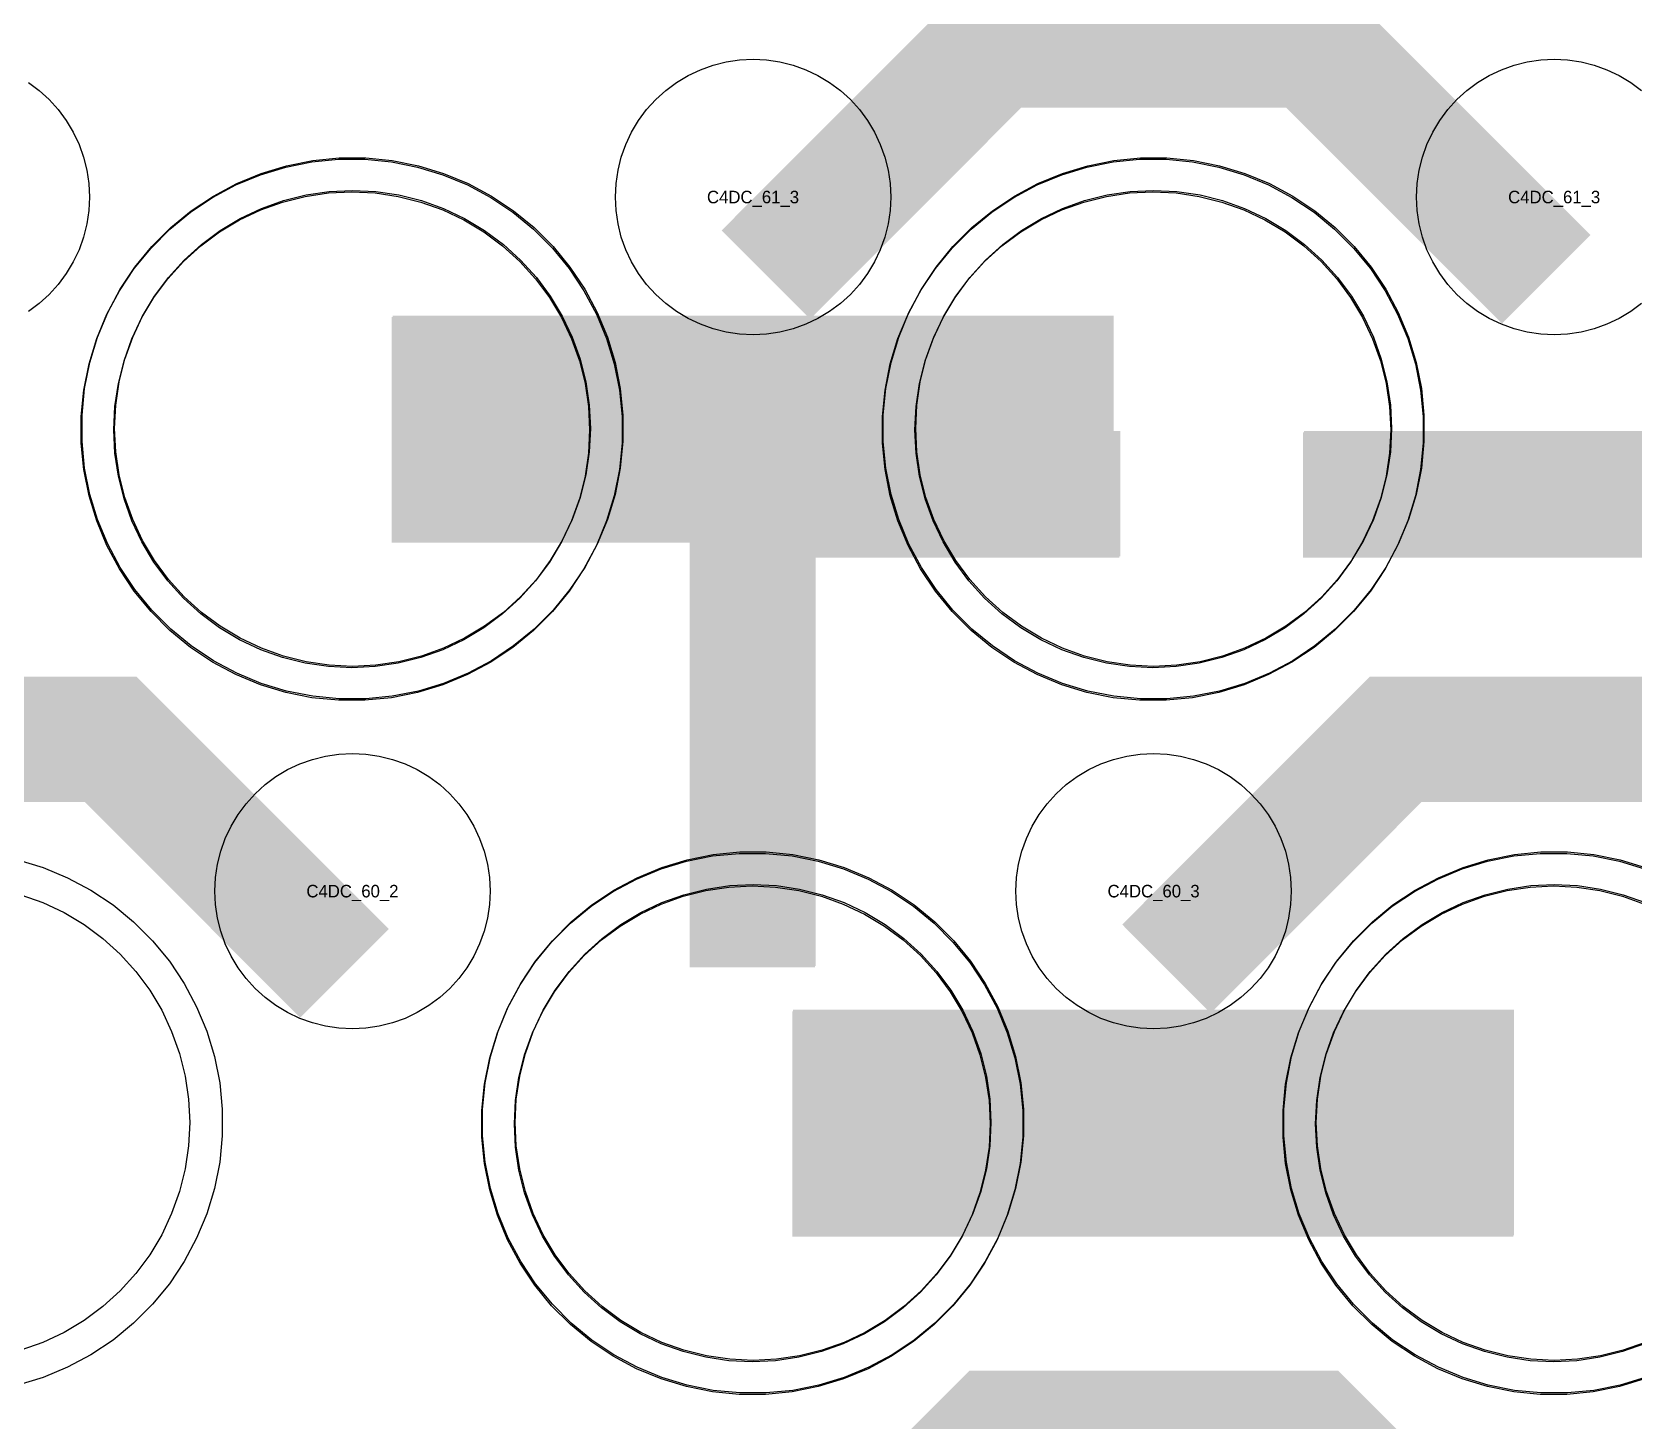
# Model space of a CAD drawing. Extents: x -11880 to 11880, y -14992 to 14992.
# Drawn here: x -11184 to -10864.1, y -6585.3 to -6308 of the extents above; entities that cross this region are included whole.
import ezdxf
from ezdxf.enums import TextEntityAlignment as Align

# ---------------------------------------------------------------- set-up
doc = ezdxf.new("R2010")
doc.units = 0
doc.header["$MEASUREMENT"] = 0
for name, color, linetype in [('GDS_775_DT_237', 138, 'CONTINUOUS'), ('RDL1_FS', 34, 'CONTINUOUS'), ('RDL_BS', 160, 'CONTINUOUS')]:
    doc.layers.add(name, color=color, linetype=linetype)

msp = doc.modelspace()

# ---------------------------------------------------------------- linework, layer by layer
at = {"layer": 'RDL1_FS', "color": 241, "true_color": 0xf7abae}
for points in [[(-11120.149, -6434.946), (-11124.806, -6434.717), (-11129.417, -6434.033), (-11133.94, -6432.901), (-11138.33, -6431.329), (-11142.544, -6429.337), (-11146.544, -6426.939), (-11150.289, -6424.161), (-11153.743, -6421.031), (-11156.873, -6417.577), (-11159.651, -6413.832), (-11162.049, -6409.832), (-11164.041, -6405.618), (-11165.613, -6401.228), (-11166.745, -6396.705), (-11167.429, -6392.094), (-11167.658, -6387.437), (-11167.429, -6382.78), (-11166.745, -6378.169), (-11165.613, -6373.646), (-11164.041, -6369.256), (-11162.049, -6365.042), (-11159.651, -6361.042), (-11156.873, -6357.297), (-11153.743, -6353.843), (-11150.289, -6350.713), (-11146.544, -6347.935), (-11142.544, -6345.537), (-11138.33, -6343.545), (-11133.94, -6341.973), (-11129.417, -6340.841), (-11124.806, -6340.157), (-11120.149, -6339.928), (-11115.492, -6340.157), (-11110.881, -6340.841), (-11106.358, -6341.973), (-11101.968, -6343.545), (-11097.754, -6345.537), (-11093.754, -6347.935), (-11090.009, -6350.713), (-11086.555, -6353.843), (-11083.425, -6357.297), (-11080.647, -6361.042), (-11078.249, -6365.042), (-11076.257, -6369.256), (-11074.685, -6373.646), (-11073.553, -6378.169), (-11072.869, -6382.78), (-11072.64, -6387.437), (-11072.869, -6392.094), (-11073.553, -6396.705), (-11074.685, -6401.228), (-11076.257, -6405.618), (-11078.249, -6409.832), (-11080.647, -6413.832), (-11083.425, -6417.577), (-11086.555, -6421.031), (-11090.009, -6424.161), (-11093.754, -6426.939), (-11097.754, -6429.337), (-11101.968, -6431.329), (-11106.358, -6432.901), (-11110.881, -6434.033), (-11115.492, -6434.717)], [(-10960.149, -6434.946), (-10964.806, -6434.717), (-10969.417, -6434.033), (-10973.94, -6432.901), (-10978.33, -6431.329), (-10982.544, -6429.337), (-10986.544, -6426.939), (-10990.289, -6424.161), (-10993.743, -6421.031), (-10996.873, -6417.577), (-10999.651, -6413.832), (-11002.049, -6409.832), (-11004.041, -6405.618), (-11005.613, -6401.228), (-11006.745, -6396.705), (-11007.429, -6392.094), (-11007.658, -6387.437), (-11007.429, -6382.78), (-11006.745, -6378.169), (-11005.613, -6373.646), (-11004.041, -6369.256), (-11002.049, -6365.042), (-10999.651, -6361.042), (-10996.873, -6357.297), (-10993.743, -6353.843), (-10990.289, -6350.713), (-10986.544, -6347.935), (-10982.544, -6345.537), (-10978.33, -6343.545), (-10973.94, -6341.973), (-10969.417, -6340.841), (-10964.806, -6340.157), (-10960.149, -6339.928), (-10955.492, -6340.157), (-10950.881, -6340.841), (-10946.358, -6341.973), (-10941.968, -6343.545), (-10937.754, -6345.537), (-10933.754, -6347.935), (-10930.009, -6350.713), (-10926.555, -6353.843), (-10923.425, -6357.297), (-10920.647, -6361.042), (-10918.249, -6365.042), (-10916.257, -6369.256), (-10914.685, -6373.646), (-10913.553, -6378.169), (-10912.869, -6382.78), (-10912.64, -6387.437), (-10912.869, -6392.094), (-10913.553, -6396.705), (-10914.685, -6401.228), (-10916.257, -6405.618), (-10918.249, -6409.832), (-10920.647, -6413.832), (-10923.425, -6417.577), (-10926.555, -6421.031), (-10930.009, -6424.161), (-10933.754, -6426.939), (-10937.754, -6429.337), (-10941.968, -6431.329), (-10946.358, -6432.901), (-10950.881, -6434.033), (-10955.492, -6434.717)], [(-11040.149, -6573.511), (-11044.806, -6573.282), (-11049.417, -6572.598), (-11053.94, -6571.466), (-11058.33, -6569.894), (-11062.544, -6567.902), (-11066.544, -6565.504), (-11070.289, -6562.726), (-11073.743, -6559.596), (-11076.873, -6556.142), (-11079.651, -6552.397), (-11082.049, -6548.397), (-11084.041, -6544.183), (-11085.613, -6539.793), (-11086.745, -6535.27), (-11087.429, -6530.659), (-11087.658, -6526.002), (-11087.429, -6521.345), (-11086.745, -6516.734), (-11085.613, -6512.211), (-11084.041, -6507.821), (-11082.049, -6503.607), (-11079.651, -6499.607), (-11076.873, -6495.862), (-11073.743, -6492.408), (-11070.289, -6489.278), (-11066.544, -6486.5), (-11062.544, -6484.102), (-11058.33, -6482.11), (-11053.94, -6480.538), (-11049.417, -6479.406), (-11044.806, -6478.722), (-11040.149, -6478.493), (-11035.492, -6478.722), (-11030.881, -6479.406), (-11026.358, -6480.538), (-11021.968, -6482.11), (-11017.754, -6484.102), (-11013.754, -6486.5), (-11010.009, -6489.278), (-11006.555, -6492.408), (-11003.425, -6495.862), (-11000.647, -6499.607), (-10998.249, -6503.607), (-10996.257, -6507.821), (-10994.685, -6512.211), (-10993.553, -6516.734), (-10992.869, -6521.345), (-10992.64, -6526.002), (-10992.869, -6530.659), (-10993.553, -6535.27), (-10994.685, -6539.793), (-10996.257, -6544.183), (-10998.249, -6548.397), (-11000.647, -6552.397), (-11003.425, -6556.142), (-11006.555, -6559.596), (-11010.009, -6562.726), (-11013.754, -6565.504), (-11017.754, -6567.902), (-11021.968, -6569.894), (-11026.358, -6571.466), (-11030.881, -6572.598), (-11035.492, -6573.282)]]:
    msp.add_lwpolyline(points, close=True, dxfattribs=at)
at = {"layer": 'RDL1_FS'}
for points in [[(-11120, -6434.664), (-11124.657, -6434.435), (-11129.268, -6433.751), (-11133.791, -6432.619), (-11138.181, -6431.047), (-11142.395, -6429.055), (-11146.395, -6426.657), (-11150.14, -6423.879), (-11153.594, -6420.749), (-11156.724, -6417.295), (-11159.502, -6413.55), (-11161.9, -6409.55), (-11163.892, -6405.336), (-11165.464, -6400.946), (-11166.596, -6396.423), (-11167.28, -6391.812), (-11167.509, -6387.155), (-11167.28, -6382.498), (-11166.596, -6377.887), (-11165.464, -6373.364), (-11163.892, -6368.974), (-11161.9, -6364.76), (-11159.502, -6360.76), (-11156.724, -6357.015), (-11153.594, -6353.561), (-11150.14, -6350.431), (-11146.395, -6347.653), (-11142.395, -6345.255), (-11138.181, -6343.263), (-11133.791, -6341.691), (-11129.268, -6340.559), (-11124.657, -6339.875), (-11120, -6339.646), (-11115.343, -6339.875), (-11110.732, -6340.559), (-11106.209, -6341.691), (-11101.819, -6343.263), (-11097.605, -6345.255), (-11093.605, -6347.653), (-11089.86, -6350.431), (-11086.406, -6353.561), (-11083.276, -6357.015), (-11080.498, -6360.76), (-11078.1, -6364.76), (-11076.108, -6368.974), (-11074.536, -6373.364), (-11073.404, -6377.887), (-11072.72, -6382.498), (-11072.491, -6387.155), (-11072.72, -6391.812), (-11073.404, -6396.423), (-11074.536, -6400.946), (-11076.108, -6405.336), (-11078.1, -6409.55), (-11080.498, -6413.55), (-11083.276, -6417.295), (-11086.406, -6420.749), (-11089.86, -6423.879), (-11093.605, -6426.657), (-11097.605, -6429.055), (-11101.819, -6431.047), (-11106.209, -6432.619), (-11110.732, -6433.751), (-11115.343, -6434.435)], [(-10960, -6434.664), (-10964.657, -6434.435), (-10969.268, -6433.751), (-10973.791, -6432.619), (-10978.181, -6431.047), (-10982.395, -6429.055), (-10986.395, -6426.657), (-10990.14, -6423.879), (-10993.594, -6420.749), (-10996.724, -6417.295), (-10999.502, -6413.55), (-11001.9, -6409.55), (-11003.892, -6405.336), (-11005.464, -6400.946), (-11006.596, -6396.423), (-11007.28, -6391.812), (-11007.509, -6387.155), (-11007.28, -6382.498), (-11006.596, -6377.887), (-11005.464, -6373.364), (-11003.892, -6368.974), (-11001.9, -6364.76), (-10999.502, -6360.76), (-10996.724, -6357.015), (-10993.594, -6353.561), (-10990.14, -6350.431), (-10986.395, -6347.653), (-10982.395, -6345.255), (-10978.181, -6343.263), (-10973.791, -6341.691), (-10969.268, -6340.559), (-10964.657, -6339.875), (-10960, -6339.646), (-10955.343, -6339.875), (-10950.732, -6340.559), (-10946.209, -6341.691), (-10941.819, -6343.263), (-10937.605, -6345.255), (-10933.605, -6347.653), (-10929.86, -6350.431), (-10926.406, -6353.561), (-10923.276, -6357.015), (-10920.498, -6360.76), (-10918.1, -6364.76), (-10916.108, -6368.974), (-10914.536, -6373.364), (-10913.404, -6377.887), (-10912.72, -6382.498), (-10912.491, -6387.155), (-10912.72, -6391.812), (-10913.404, -6396.423), (-10914.536, -6400.946), (-10916.108, -6405.336), (-10918.1, -6409.55), (-10920.498, -6413.55), (-10923.276, -6417.295), (-10926.406, -6420.749), (-10929.86, -6423.879), (-10933.605, -6426.657), (-10937.605, -6429.055), (-10941.819, -6431.047), (-10946.209, -6432.619), (-10950.732, -6433.751), (-10955.343, -6434.435)], [(-11040, -6573.229), (-11044.657, -6573), (-11049.268, -6572.316), (-11053.791, -6571.184), (-11058.181, -6569.612), (-11062.395, -6567.62), (-11066.395, -6565.222), (-11070.14, -6562.444), (-11073.594, -6559.314), (-11076.724, -6555.86), (-11079.502, -6552.115), (-11081.9, -6548.115), (-11083.892, -6543.901), (-11085.464, -6539.511), (-11086.596, -6534.988), (-11087.28, -6530.377), (-11087.509, -6525.72), (-11087.28, -6521.063), (-11086.596, -6516.452), (-11085.464, -6511.929), (-11083.892, -6507.539), (-11081.9, -6503.325), (-11079.502, -6499.325), (-11076.724, -6495.58), (-11073.594, -6492.126), (-11070.14, -6488.996), (-11066.395, -6486.218), (-11062.395, -6483.82), (-11058.181, -6481.828), (-11053.791, -6480.256), (-11049.268, -6479.124), (-11044.657, -6478.44), (-11040, -6478.211), (-11035.343, -6478.44), (-11030.732, -6479.124), (-11026.209, -6480.256), (-11021.819, -6481.828), (-11017.605, -6483.82), (-11013.605, -6486.218), (-11009.86, -6488.996), (-11006.406, -6492.126), (-11003.276, -6495.58), (-11000.498, -6499.325), (-10998.1, -6503.325), (-10996.108, -6507.539), (-10994.536, -6511.929), (-10993.404, -6516.452), (-10992.72, -6521.063), (-10992.491, -6525.72), (-10992.72, -6530.377), (-10993.404, -6534.988), (-10994.536, -6539.511), (-10996.108, -6543.901), (-10998.1, -6548.115), (-11000.498, -6552.115), (-11003.276, -6555.86), (-11006.406, -6559.314), (-11009.86, -6562.444), (-11013.605, -6565.222), (-11017.605, -6567.62), (-11021.819, -6569.612), (-11026.209, -6571.184), (-11030.732, -6572.316), (-11035.343, -6573)]]:
    msp.add_lwpolyline(points, close=True, dxfattribs=at)
at = {"layer": 'RDL1_FS', "color": 241, "true_color": 0xf7abae}
for points in [[(-11112.147, -6387.437, 45, 45, 0), (-11040.147, -6387.437, 45, 45, 0)], [(-11040.147, -6387.437, 45, 45, 0), (-10968.147, -6387.437, 45, 45, 0)], [(-11032.147, -6526.002, 45, 45, 0), (-10960.147, -6526.002, 45, 45, 0)], [(-10960.147, -6526.002, 45, 45, 0), (-10888.147, -6526.002, 45, 45, 0)]]:
    msp.add_lwpolyline(points, format="xyseb", dxfattribs=at)
at = {"layer": 'RDL1_FS'}
for points in [[(-11111.998, -6387.155, 45, 45, 0), (-11039.998, -6387.155, 45, 45, 0)], [(-11039.998, -6387.155, 45, 45, 0), (-10967.998, -6387.155, 45, 45, 0)], [(-11031.998, -6525.72, 45, 45, 0), (-10959.998, -6525.72, 45, 45, 0)], [(-10959.998, -6525.72, 45, 45, 0), (-10887.998, -6525.72, 45, 45, 0)]]:
    msp.add_lwpolyline(points, format="xyseb", dxfattribs=at)
for points in [[(-10861.819, -6569.612), (-10866.209, -6571.184), (-10870.732, -6572.316), (-10875.343, -6573), (-10880, -6573.229), (-10884.657, -6573), (-10889.268, -6572.316), (-10893.791, -6571.184), (-10898.181, -6569.612), (-10902.395, -6567.62), (-10906.395, -6565.222), (-10910.14, -6562.444), (-10913.594, -6559.314), (-10916.724, -6555.86), (-10919.502, -6552.115), (-10921.9, -6548.115), (-10923.892, -6543.901), (-10925.464, -6539.511), (-10926.596, -6534.988), (-10927.28, -6530.377), (-10927.509, -6525.72), (-10927.28, -6521.063), (-10926.596, -6516.452), (-10925.464, -6511.929), (-10923.892, -6507.539), (-10921.9, -6503.325), (-10919.502, -6499.325), (-10916.724, -6495.58), (-10913.594, -6492.126), (-10910.14, -6488.996), (-10906.395, -6486.218), (-10902.395, -6483.82), (-10898.181, -6481.828), (-10893.791, -6480.256), (-10889.268, -6479.124), (-10884.657, -6478.44), (-10880, -6478.211), (-10875.343, -6478.44), (-10870.732, -6479.124), (-10866.209, -6480.256), (-10861.819, -6481.828)], [(-11186.209, -6480.256), (-11181.819, -6481.828), (-11177.605, -6483.82), (-11173.605, -6486.218), (-11169.86, -6488.996), (-11166.406, -6492.126), (-11163.276, -6495.58), (-11160.498, -6499.325), (-11158.1, -6503.325), (-11156.108, -6507.539), (-11154.536, -6511.929), (-11153.404, -6516.452), (-11152.72, -6521.063), (-11152.491, -6525.72), (-11152.72, -6530.377), (-11153.404, -6534.988), (-11154.536, -6539.511), (-11156.108, -6543.901), (-11158.1, -6548.115), (-11160.498, -6552.115), (-11163.276, -6555.86), (-11166.406, -6559.314), (-11169.86, -6562.444), (-11173.605, -6565.222), (-11177.605, -6567.62), (-11181.819, -6569.612), (-11186.209, -6571.184)]]:
    msp.add_lwpolyline(points, dxfattribs=at)
at = {"layer": 'RDL1_FS', "color": 241, "true_color": 0xf7abae}
msp.add_lwpolyline([(-10861.968, -6569.894), (-10866.358, -6571.466), (-10870.881, -6572.598), (-10875.492, -6573.282), (-10880.149, -6573.511), (-10884.806, -6573.282), (-10889.417, -6572.598), (-10893.94, -6571.466), (-10898.33, -6569.894), (-10902.544, -6567.902), (-10906.544, -6565.504), (-10910.289, -6562.726), (-10913.743, -6559.596), (-10916.873, -6556.142), (-10919.651, -6552.397), (-10922.049, -6548.397), (-10924.041, -6544.183), (-10925.613, -6539.793), (-10926.745, -6535.27), (-10927.429, -6530.659), (-10927.658, -6526.002), (-10927.429, -6521.345), (-10926.745, -6516.734), (-10925.613, -6512.211), (-10924.041, -6507.821), (-10922.049, -6503.607), (-10919.651, -6499.607), (-10916.873, -6495.862), (-10913.743, -6492.408), (-10910.289, -6489.278), (-10906.544, -6486.5), (-10902.544, -6484.102), (-10898.33, -6482.11), (-10893.94, -6480.538), (-10889.417, -6479.406), (-10884.806, -6478.722), (-10880.149, -6478.493), (-10875.492, -6478.722), (-10870.881, -6479.406), (-10866.358, -6480.538), (-10861.968, -6482.11)], dxfattribs=at)
at = {"layer": 'RDL_BS'}
for points in [[(-11037.438, -6356.469, 25, 25, 0), (-10991.623, -6310.654, 25, 25, 0), (-10958.07, -6310.654, 25, 25, 0)], [(-10881.599, -6357.368, 25, 25, 0), (-10928.313, -6310.654, 25, 25, 0), (-10958.071, -6310.654, 25, 25, 0)], [(-11040, -6494.46, 25, 25, 0), (-11040, -6387.683, 25, 25, 0)], [(-11040, -6494.46, 25, 25, 0), (-11040, -6387.683, 25, 25, 0)], [(-11052.5, -6400.183, 25, 25, 0), (-10987.833, -6400.183, 25, 25, 0)], [(-11052.5, -6400.183, 25, 25, 0), (-10966.667, -6400.183, 25, 25, 0)], [(-10929.984, -6400.168, 25, 25, 0), (-10820.719, -6400.168, 25, 25, 0)], [(-11121.599, -6495.933, 25, 25, 0), (-11168.313, -6449.219, 25, 25, 0), (-11198.071, -6449.219, 25, 25, 0)], [(-10957.438, -6495.034, 25, 25, 0), (-10911.623, -6449.219, 25, 25, 0), (-10878.07, -6449.219, 25, 25, 0)], [(-10801.599, -6495.933, 25, 25, 0), (-10848.313, -6449.219, 25, 25, 0), (-10878.071, -6449.219, 25, 25, 0)], [(-11037.438, -6633.599, 25, 25, 0), (-10991.623, -6587.784, 25, 25, 0), (-10958.07, -6587.784, 25, 25, 0)], [(-10881.599, -6634.498, 25, 25, 0), (-10928.313, -6587.784, 25, 25, 0), (-10958.071, -6587.784, 25, 25, 0)]]:
    msp.add_lwpolyline(points, format="xyseb", dxfattribs=at)
for points in [[(-11040, -6368.461), (-11042.693, -6368.329), (-11045.365, -6367.933), (-11047.984, -6367.276), (-11050.519, -6366.369), (-11052.956, -6365.217), (-11055.28, -6363.824), (-11057.443, -6362.221), (-11059.442, -6360.409), (-11061.254, -6358.41), (-11062.857, -6356.247), (-11064.25, -6353.923), (-11065.402, -6351.486), (-11066.309, -6348.951), (-11066.966, -6346.332), (-11067.362, -6343.66), (-11067.494, -6340.967), (-11067.362, -6338.274), (-11066.966, -6335.602), (-11066.309, -6332.983), (-11065.402, -6330.448), (-11064.25, -6328.011), (-11062.857, -6325.687), (-11061.254, -6323.524), (-11059.442, -6321.525), (-11057.443, -6319.713), (-11055.28, -6318.11), (-11052.956, -6316.717), (-11050.519, -6315.565), (-11047.984, -6314.658), (-11045.365, -6314.001), (-11042.693, -6313.605), (-11040, -6313.473), (-11037.307, -6313.605), (-11034.635, -6314.001), (-11032.016, -6314.658), (-11029.481, -6315.565), (-11027.044, -6316.717), (-11024.72, -6318.11), (-11022.557, -6319.713), (-11020.558, -6321.525), (-11018.746, -6323.524), (-11017.143, -6325.687), (-11015.75, -6328.011), (-11014.598, -6330.448), (-11013.691, -6332.983), (-11013.034, -6335.602), (-11012.638, -6338.274), (-11012.506, -6340.967), (-11012.638, -6343.66), (-11013.034, -6346.332), (-11013.691, -6348.951), (-11014.598, -6351.486), (-11015.75, -6353.923), (-11017.143, -6356.247), (-11018.746, -6358.41), (-11020.558, -6360.409), (-11022.557, -6362.221), (-11024.72, -6363.824), (-11027.044, -6365.217), (-11029.481, -6366.369), (-11032.016, -6367.276), (-11034.635, -6367.933), (-11037.307, -6368.329)], [(-11122.644, -6441.155), (-11127.938, -6440.638), (-11133.165, -6439.592), (-11138.205, -6438.061), (-11143.115, -6436.03), (-11147.777, -6433.538), (-11152.191, -6430.591), (-11156.292, -6427.229), (-11160.074, -6423.447), (-11163.436, -6419.346), (-11166.383, -6414.932), (-11168.875, -6410.27), (-11170.906, -6405.36), (-11172.437, -6400.32), (-11173.483, -6395.093), (-11174, -6389.799), (-11174, -6384.511), (-11173.483, -6379.217), (-11172.437, -6373.99), (-11170.906, -6368.95), (-11168.875, -6364.04), (-11166.383, -6359.378), (-11163.436, -6354.964), (-11160.074, -6350.863), (-11156.292, -6347.081), (-11152.191, -6343.719), (-11147.777, -6340.772), (-11143.115, -6338.28), (-11138.205, -6336.249), (-11133.165, -6334.718), (-11127.938, -6333.672), (-11122.644, -6333.155), (-11117.356, -6333.155), (-11112.062, -6333.672), (-11106.835, -6334.718), (-11101.795, -6336.249), (-11096.885, -6338.28), (-11092.223, -6340.772), (-11087.809, -6343.719), (-11083.708, -6347.081), (-11079.926, -6350.863), (-11076.564, -6354.964), (-11073.617, -6359.378), (-11071.125, -6364.04), (-11069.094, -6368.95), (-11067.563, -6373.99), (-11066.517, -6379.217), (-11066, -6384.511), (-11066, -6389.799), (-11066.517, -6395.093), (-11067.563, -6400.32), (-11069.094, -6405.36), (-11071.125, -6410.27), (-11073.617, -6414.932), (-11076.564, -6419.346), (-11079.926, -6423.447), (-11083.708, -6427.229), (-11087.809, -6430.591), (-11092.223, -6433.538), (-11096.885, -6436.03), (-11101.795, -6438.061), (-11106.835, -6439.592), (-11112.062, -6440.638), (-11117.356, -6441.155)], [(-10962.644, -6441.155), (-10967.938, -6440.638), (-10973.165, -6439.592), (-10978.205, -6438.061), (-10983.115, -6436.03), (-10987.777, -6433.538), (-10992.191, -6430.591), (-10996.292, -6427.229), (-11000.074, -6423.447), (-11003.436, -6419.346), (-11006.383, -6414.932), (-11008.875, -6410.27), (-11010.906, -6405.36), (-11012.437, -6400.32), (-11013.483, -6395.093), (-11014, -6389.799), (-11014, -6384.511), (-11013.483, -6379.217), (-11012.437, -6373.99), (-11010.906, -6368.95), (-11008.875, -6364.04), (-11006.383, -6359.378), (-11003.436, -6354.964), (-11000.074, -6350.863), (-10996.292, -6347.081), (-10992.191, -6343.719), (-10987.777, -6340.772), (-10983.115, -6338.28), (-10978.205, -6336.249), (-10973.165, -6334.718), (-10967.938, -6333.672), (-10962.644, -6333.155), (-10957.356, -6333.155), (-10952.062, -6333.672), (-10946.835, -6334.718), (-10941.795, -6336.249), (-10936.885, -6338.28), (-10932.223, -6340.772), (-10927.809, -6343.719), (-10923.708, -6347.081), (-10919.926, -6350.863), (-10916.564, -6354.964), (-10913.617, -6359.378), (-10911.125, -6364.04), (-10909.094, -6368.95), (-10907.563, -6373.99), (-10906.517, -6379.217), (-10906, -6384.511), (-10906, -6389.799), (-10906.517, -6395.093), (-10907.563, -6400.32), (-10909.094, -6405.36), (-10911.125, -6410.27), (-10913.617, -6414.932), (-10916.564, -6419.346), (-10919.926, -6423.447), (-10923.708, -6427.229), (-10927.809, -6430.591), (-10932.223, -6433.538), (-10936.885, -6436.03), (-10941.795, -6438.061), (-10946.835, -6439.592), (-10952.062, -6440.638), (-10957.356, -6441.155)], [(-11120, -6507.026), (-11122.693, -6506.894), (-11125.365, -6506.498), (-11127.984, -6505.841), (-11130.519, -6504.934), (-11132.956, -6503.782), (-11135.28, -6502.389), (-11137.443, -6500.786), (-11139.442, -6498.974), (-11141.254, -6496.975), (-11142.857, -6494.812), (-11144.25, -6492.488), (-11145.402, -6490.051), (-11146.309, -6487.516), (-11146.966, -6484.897), (-11147.362, -6482.225), (-11147.494, -6479.532), (-11147.362, -6476.839), (-11146.966, -6474.167), (-11146.309, -6471.548), (-11145.402, -6469.013), (-11144.25, -6466.576), (-11142.857, -6464.252), (-11141.254, -6462.089), (-11139.442, -6460.09), (-11137.443, -6458.278), (-11135.28, -6456.675), (-11132.956, -6455.282), (-11130.519, -6454.13), (-11127.984, -6453.223), (-11125.365, -6452.566), (-11122.693, -6452.17), (-11120, -6452.038), (-11117.307, -6452.17), (-11114.635, -6452.566), (-11112.016, -6453.223), (-11109.481, -6454.13), (-11107.044, -6455.282), (-11104.72, -6456.675), (-11102.557, -6458.278), (-11100.558, -6460.09), (-11098.746, -6462.089), (-11097.143, -6464.252), (-11095.75, -6466.576), (-11094.598, -6469.013), (-11093.691, -6471.548), (-11093.034, -6474.167), (-11092.638, -6476.839), (-11092.506, -6479.532), (-11092.638, -6482.225), (-11093.034, -6484.897), (-11093.691, -6487.516), (-11094.598, -6490.051), (-11095.75, -6492.488), (-11097.143, -6494.812), (-11098.746, -6496.975), (-11100.558, -6498.974), (-11102.557, -6500.786), (-11104.72, -6502.389), (-11107.044, -6503.782), (-11109.481, -6504.934), (-11112.016, -6505.841), (-11114.635, -6506.498), (-11117.307, -6506.894)], [(-10960, -6507.026), (-10962.693, -6506.894), (-10965.365, -6506.498), (-10967.984, -6505.841), (-10970.519, -6504.934), (-10972.956, -6503.782), (-10975.28, -6502.389), (-10977.443, -6500.786), (-10979.442, -6498.974), (-10981.254, -6496.975), (-10982.857, -6494.812), (-10984.25, -6492.488), (-10985.402, -6490.051), (-10986.309, -6487.516), (-10986.966, -6484.897), (-10987.362, -6482.225), (-10987.494, -6479.532), (-10987.362, -6476.839), (-10986.966, -6474.167), (-10986.309, -6471.548), (-10985.402, -6469.013), (-10984.25, -6466.576), (-10982.857, -6464.252), (-10981.254, -6462.089), (-10979.442, -6460.09), (-10977.443, -6458.278), (-10975.28, -6456.675), (-10972.956, -6455.282), (-10970.519, -6454.13), (-10967.984, -6453.223), (-10965.365, -6452.566), (-10962.693, -6452.17), (-10960, -6452.038), (-10957.307, -6452.17), (-10954.635, -6452.566), (-10952.016, -6453.223), (-10949.481, -6454.13), (-10947.044, -6455.282), (-10944.72, -6456.675), (-10942.557, -6458.278), (-10940.558, -6460.09), (-10938.746, -6462.089), (-10937.143, -6464.252), (-10935.75, -6466.576), (-10934.598, -6469.013), (-10933.691, -6471.548), (-10933.034, -6474.167), (-10932.638, -6476.839), (-10932.506, -6479.532), (-10932.638, -6482.225), (-10933.034, -6484.897), (-10933.691, -6487.516), (-10934.598, -6490.051), (-10935.75, -6492.488), (-10937.143, -6494.812), (-10938.746, -6496.975), (-10940.558, -6498.974), (-10942.557, -6500.786), (-10944.72, -6502.389), (-10947.044, -6503.782), (-10949.481, -6504.934), (-10952.016, -6505.841), (-10954.635, -6506.498), (-10957.307, -6506.894)], [(-11042.644, -6579.72), (-11047.938, -6579.203), (-11053.165, -6578.157), (-11058.205, -6576.626), (-11063.115, -6574.595), (-11067.777, -6572.103), (-11072.191, -6569.156), (-11076.292, -6565.794), (-11080.074, -6562.012), (-11083.436, -6557.911), (-11086.383, -6553.497), (-11088.875, -6548.835), (-11090.906, -6543.925), (-11092.437, -6538.885), (-11093.483, -6533.658), (-11094, -6528.364), (-11094, -6523.076), (-11093.483, -6517.782), (-11092.437, -6512.555), (-11090.906, -6507.515), (-11088.875, -6502.605), (-11086.383, -6497.943), (-11083.436, -6493.529), (-11080.074, -6489.428), (-11076.292, -6485.646), (-11072.191, -6482.284), (-11067.777, -6479.337), (-11063.115, -6476.845), (-11058.205, -6474.814), (-11053.165, -6473.283), (-11047.938, -6472.237), (-11042.644, -6471.72), (-11037.356, -6471.72), (-11032.062, -6472.237), (-11026.835, -6473.283), (-11021.795, -6474.814), (-11016.885, -6476.845), (-11012.223, -6479.337), (-11007.809, -6482.284), (-11003.708, -6485.646), (-10999.926, -6489.428), (-10996.564, -6493.529), (-10993.617, -6497.943), (-10991.125, -6502.605), (-10989.094, -6507.515), (-10987.563, -6512.555), (-10986.517, -6517.782), (-10986, -6523.076), (-10986, -6528.364), (-10986.517, -6533.658), (-10987.563, -6538.885), (-10989.094, -6543.925), (-10991.125, -6548.835), (-10993.617, -6553.497), (-10996.564, -6557.911), (-10999.926, -6562.012), (-11003.708, -6565.794), (-11007.809, -6569.156), (-11012.223, -6572.103), (-11016.885, -6574.595), (-11021.795, -6576.626), (-11026.835, -6578.157), (-11032.062, -6579.203), (-11037.356, -6579.72)]]:
    msp.add_lwpolyline(points, close=True, dxfattribs=at)
for points in [[(-10862.557, -6362.221), (-10864.72, -6363.824), (-10867.044, -6365.217), (-10869.481, -6366.369), (-10872.016, -6367.276), (-10874.635, -6367.933), (-10877.307, -6368.329), (-10880, -6368.461), (-10882.693, -6368.329), (-10885.365, -6367.933), (-10887.984, -6367.276), (-10890.519, -6366.369), (-10892.956, -6365.217), (-10895.28, -6363.824), (-10897.443, -6362.221), (-10899.442, -6360.409), (-10901.254, -6358.41), (-10902.857, -6356.247), (-10904.25, -6353.923), (-10905.402, -6351.486), (-10906.309, -6348.951), (-10906.966, -6346.332), (-10907.362, -6343.66), (-10907.494, -6340.967), (-10907.362, -6338.274), (-10906.966, -6335.602), (-10906.309, -6332.983), (-10905.402, -6330.448), (-10904.25, -6328.011), (-10902.857, -6325.687), (-10901.254, -6323.524), (-10899.442, -6321.525), (-10897.443, -6319.713), (-10895.28, -6318.11), (-10892.956, -6316.717), (-10890.519, -6315.565), (-10887.984, -6314.658), (-10885.365, -6314.001), (-10882.693, -6313.605), (-10880, -6313.473), (-10877.307, -6313.605), (-10874.635, -6314.001), (-10872.016, -6314.658), (-10869.481, -6315.565), (-10867.044, -6316.717), (-10864.72, -6318.11), (-10862.557, -6319.713)], [(-11184.72, -6318.11), (-11182.557, -6319.713), (-11180.558, -6321.525), (-11178.746, -6323.524), (-11177.143, -6325.687), (-11175.75, -6328.011), (-11174.598, -6330.448), (-11173.691, -6332.983), (-11173.034, -6335.602), (-11172.638, -6338.274), (-11172.506, -6340.967), (-11172.638, -6343.66), (-11173.034, -6346.332), (-11173.691, -6348.951), (-11174.598, -6351.486), (-11175.75, -6353.923), (-11177.143, -6356.247), (-11178.746, -6358.41), (-11180.558, -6360.409), (-11182.557, -6362.221), (-11184.72, -6363.824)], [(-10861.795, -6576.626), (-10866.835, -6578.157), (-10872.062, -6579.203), (-10877.356, -6579.72), (-10882.644, -6579.72), (-10887.938, -6579.203), (-10893.165, -6578.157), (-10898.205, -6576.626), (-10903.115, -6574.595), (-10907.777, -6572.103), (-10912.191, -6569.156), (-10916.292, -6565.794), (-10920.074, -6562.012), (-10923.436, -6557.911), (-10926.383, -6553.497), (-10928.875, -6548.835), (-10930.906, -6543.925), (-10932.437, -6538.885), (-10933.483, -6533.658), (-10934, -6528.364), (-10934, -6523.076), (-10933.483, -6517.782), (-10932.437, -6512.555), (-10930.906, -6507.515), (-10928.875, -6502.605), (-10926.383, -6497.943), (-10923.436, -6493.529), (-10920.074, -6489.428), (-10916.292, -6485.646), (-10912.191, -6482.284), (-10907.777, -6479.337), (-10903.115, -6476.845), (-10898.205, -6474.814), (-10893.165, -6473.283), (-10887.938, -6472.237), (-10882.644, -6471.72), (-10877.356, -6471.72), (-10872.062, -6472.237), (-10866.835, -6473.283), (-10861.795, -6474.814)], [(-11186.835, -6473.283), (-11181.795, -6474.814), (-11176.885, -6476.845), (-11172.223, -6479.337), (-11167.809, -6482.284), (-11163.708, -6485.646), (-11159.926, -6489.428), (-11156.564, -6493.529), (-11153.617, -6497.943), (-11151.125, -6502.605), (-11149.094, -6507.515), (-11147.563, -6512.555), (-11146.517, -6517.782), (-11146, -6523.076), (-11146, -6528.364), (-11146.517, -6533.658), (-11147.563, -6538.885), (-11149.094, -6543.925), (-11151.125, -6548.835), (-11153.617, -6553.497), (-11156.564, -6557.911), (-11159.926, -6562.012), (-11163.708, -6565.794), (-11167.809, -6569.156), (-11172.223, -6572.103), (-11176.885, -6574.595), (-11181.795, -6576.626), (-11186.835, -6578.157)]]:
    msp.add_lwpolyline(points, dxfattribs=at)
at = {"layer": 'RDL_BS', "color": 241, "true_color": 0xf7abae}
for points in [[(-11122.793, -6441.437), (-11128.087, -6440.92), (-11133.314, -6439.874), (-11138.354, -6438.343), (-11143.264, -6436.312), (-11147.926, -6433.82), (-11152.34, -6430.873), (-11156.441, -6427.511), (-11160.223, -6423.729), (-11163.585, -6419.628), (-11166.532, -6415.214), (-11169.024, -6410.552), (-11171.055, -6405.642), (-11172.586, -6400.602), (-11173.632, -6395.375), (-11174.149, -6390.081), (-11174.149, -6384.793), (-11173.632, -6379.499), (-11172.586, -6374.272), (-11171.055, -6369.232), (-11169.024, -6364.322), (-11166.532, -6359.66), (-11163.585, -6355.246), (-11160.223, -6351.145), (-11156.441, -6347.363), (-11152.34, -6344.001), (-11147.926, -6341.054), (-11143.264, -6338.562), (-11138.354, -6336.531), (-11133.314, -6335), (-11128.087, -6333.954), (-11122.793, -6333.437), (-11117.505, -6333.437), (-11112.211, -6333.954), (-11106.984, -6335), (-11101.944, -6336.531), (-11097.034, -6338.562), (-11092.372, -6341.054), (-11087.958, -6344.001), (-11083.857, -6347.363), (-11080.075, -6351.145), (-11076.713, -6355.246), (-11073.766, -6359.66), (-11071.274, -6364.322), (-11069.243, -6369.232), (-11067.712, -6374.272), (-11066.666, -6379.499), (-11066.149, -6384.793), (-11066.149, -6390.081), (-11066.666, -6395.375), (-11067.712, -6400.602), (-11069.243, -6405.642), (-11071.274, -6410.552), (-11073.766, -6415.214), (-11076.713, -6419.628), (-11080.075, -6423.729), (-11083.857, -6427.511), (-11087.958, -6430.873), (-11092.372, -6433.82), (-11097.034, -6436.312), (-11101.944, -6438.343), (-11106.984, -6439.874), (-11112.211, -6440.92), (-11117.505, -6441.437)], [(-10962.793, -6441.437), (-10968.087, -6440.92), (-10973.314, -6439.874), (-10978.354, -6438.343), (-10983.264, -6436.312), (-10987.926, -6433.82), (-10992.34, -6430.873), (-10996.441, -6427.511), (-11000.223, -6423.729), (-11003.585, -6419.628), (-11006.532, -6415.214), (-11009.024, -6410.552), (-11011.055, -6405.642), (-11012.586, -6400.602), (-11013.632, -6395.375), (-11014.149, -6390.081), (-11014.149, -6384.793), (-11013.632, -6379.499), (-11012.586, -6374.272), (-11011.055, -6369.232), (-11009.024, -6364.322), (-11006.532, -6359.66), (-11003.585, -6355.246), (-11000.223, -6351.145), (-10996.441, -6347.363), (-10992.34, -6344.001), (-10987.926, -6341.054), (-10983.264, -6338.562), (-10978.354, -6336.531), (-10973.314, -6335), (-10968.087, -6333.954), (-10962.793, -6333.437), (-10957.505, -6333.437), (-10952.211, -6333.954), (-10946.984, -6335), (-10941.944, -6336.531), (-10937.034, -6338.562), (-10932.372, -6341.054), (-10927.958, -6344.001), (-10923.857, -6347.363), (-10920.075, -6351.145), (-10916.713, -6355.246), (-10913.766, -6359.66), (-10911.274, -6364.322), (-10909.243, -6369.232), (-10907.712, -6374.272), (-10906.666, -6379.499), (-10906.149, -6384.793), (-10906.149, -6390.081), (-10906.666, -6395.375), (-10907.712, -6400.602), (-10909.243, -6405.642), (-10911.274, -6410.552), (-10913.766, -6415.214), (-10916.713, -6419.628), (-10920.075, -6423.729), (-10923.857, -6427.511), (-10927.958, -6430.873), (-10932.372, -6433.82), (-10937.034, -6436.312), (-10941.944, -6438.343), (-10946.984, -6439.874), (-10952.211, -6440.92), (-10957.505, -6441.437)], [(-11042.793, -6580.002), (-11048.087, -6579.485), (-11053.314, -6578.439), (-11058.354, -6576.908), (-11063.264, -6574.877), (-11067.926, -6572.385), (-11072.34, -6569.438), (-11076.441, -6566.076), (-11080.223, -6562.294), (-11083.585, -6558.193), (-11086.532, -6553.779), (-11089.024, -6549.117), (-11091.055, -6544.207), (-11092.586, -6539.167), (-11093.632, -6533.94), (-11094.149, -6528.646), (-11094.149, -6523.358), (-11093.632, -6518.064), (-11092.586, -6512.837), (-11091.055, -6507.797), (-11089.024, -6502.887), (-11086.532, -6498.225), (-11083.585, -6493.811), (-11080.223, -6489.71), (-11076.441, -6485.928), (-11072.34, -6482.566), (-11067.926, -6479.619), (-11063.264, -6477.127), (-11058.354, -6475.096), (-11053.314, -6473.565), (-11048.087, -6472.519), (-11042.793, -6472.002), (-11037.505, -6472.002), (-11032.211, -6472.519), (-11026.984, -6473.565), (-11021.944, -6475.096), (-11017.034, -6477.127), (-11012.372, -6479.619), (-11007.958, -6482.566), (-11003.857, -6485.928), (-11000.075, -6489.71), (-10996.713, -6493.811), (-10993.766, -6498.225), (-10991.274, -6502.887), (-10989.243, -6507.797), (-10987.712, -6512.837), (-10986.666, -6518.064), (-10986.149, -6523.358), (-10986.149, -6528.646), (-10986.666, -6533.94), (-10987.712, -6539.167), (-10989.243, -6544.207), (-10991.274, -6549.117), (-10993.766, -6553.779), (-10996.713, -6558.193), (-11000.075, -6562.294), (-11003.857, -6566.076), (-11007.958, -6569.438), (-11012.372, -6572.385), (-11017.034, -6574.877), (-11021.944, -6576.908), (-11026.984, -6578.439), (-11032.211, -6579.485), (-11037.505, -6580.002)]]:
    msp.add_lwpolyline(points, close=True, dxfattribs=at)
for points in [[(-11040.149, -6494.742, 25, 25, 0), (-11040.149, -6387.965, 25, 25, 0)], [(-11040.149, -6494.742, 25, 25, 0), (-11040.149, -6387.965, 25, 25, 0)], [(-11052.649, -6400.465, 25, 25, 0), (-10987.982, -6400.465, 25, 25, 0)], [(-11052.649, -6400.465, 25, 25, 0), (-10966.816, -6400.465, 25, 25, 0)], [(-10930.133, -6400.45, 25, 25, 0), (-10820.868, -6400.45, 25, 25, 0)]]:
    msp.add_lwpolyline(points, format="xyseb", dxfattribs=at)
msp.add_lwpolyline([(-10861.944, -6576.908), (-10866.984, -6578.439), (-10872.211, -6579.485), (-10877.505, -6580.002), (-10882.793, -6580.002), (-10888.087, -6579.485), (-10893.314, -6578.439), (-10898.354, -6576.908), (-10903.264, -6574.877), (-10907.926, -6572.385), (-10912.34, -6569.438), (-10916.441, -6566.076), (-10920.223, -6562.294), (-10923.585, -6558.193), (-10926.532, -6553.779), (-10929.024, -6549.117), (-10931.055, -6544.207), (-10932.586, -6539.167), (-10933.632, -6533.94), (-10934.149, -6528.646), (-10934.149, -6523.358), (-10933.632, -6518.064), (-10932.586, -6512.837), (-10931.055, -6507.797), (-10929.024, -6502.887), (-10926.532, -6498.225), (-10923.585, -6493.811), (-10920.223, -6489.71), (-10916.441, -6485.928), (-10912.34, -6482.566), (-10907.926, -6479.619), (-10903.264, -6477.127), (-10898.354, -6475.096), (-10893.314, -6473.565), (-10888.087, -6472.519), (-10882.793, -6472.002), (-10877.505, -6472.002), (-10872.211, -6472.519), (-10866.984, -6473.565), (-10861.944, -6475.096)], dxfattribs=at)

# ---------------------------------------------------------------- texts
at = {"layer": 'GDS_775_DT_237'}
for s, p in [('C4DC_61_3', (-11040, -6340.967)), ('C4DC_61_3', (-11040, -6340.967)), ('C4DC_61_3', (-10880, -6340.967)), ('C4DC_61_3', (-10880, -6340.967)), ('C4DC_60_2', (-11120, -6479.532)), ('C4DC_60_2', (-11120, -6479.532)), ('C4DC_60_3', (-10960, -6479.532)), ('C4DC_60_3', (-10960, -6479.532))]:
    msp.add_text(s, height=2.5, dxfattribs=at).set_placement(p, align=Align.MIDDLE_CENTER)

doc.saveas('drawing.dxf')
